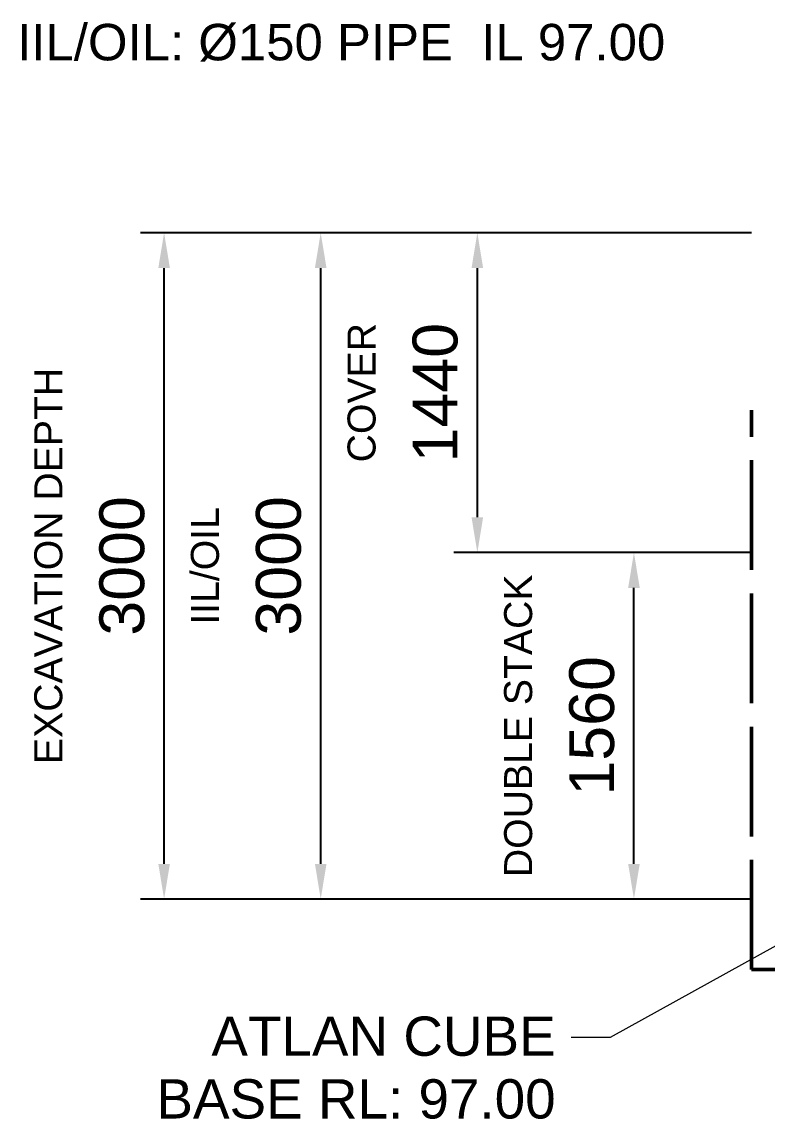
# Model space of a CAD drawing. Header units: millimetres. Extents: x -3624 to 35773, y -5396 to 4144.
# Drawn here: x -3604 to -247, y -990 to 3949 of the extents above; entities that cross this region are included whole.
import ezdxf
from ezdxf.enums import TextEntityAlignment as Align

# ---------------------------------------------------------------- set-up
doc = ezdxf.new("R2010")
doc.units = ezdxf.units.MM
doc.linetypes.add('DASH_494_106', pattern=[599.722222, 493.888889, -105.833333])
for name, color, linetype in [('ANNOTATIONS', 7, 'Continuous'), ('DIMENSIONS', 7, 'Continuous'), ('GEOFAB', 5, 'Continuous'), ('LEADERS', 7, 'Continuous')]:
    doc.layers.add(name, color=color, linetype=linetype)
doc.styles.add('ARIAL', font='arial.ttf')
doc.dimstyles.get("Standard").update_dxf_attribs({"dimtxt": 2.5, "dimasz": 2.5, "dimexe": 1.25, "dimexo": 0.625, "dimtad": 1, "dimcen": 2.5, "dimazin": 3, "dimtfac": 1, "dimtmove": 0, "dimatfit": 3})

msp = doc.modelspace()

# ---------------------------------------------------------------- linework, layer by layer
at = {"layer": 'GEOFAB', "color": 5, "linetype": 'DASH_494_106', "lineweight": 50}
for q in [(-317.5, 2201.1), (34817.5, -317.5)]:
    msp.add_line((-317.5, -317.5), q, dxfattribs=at)
at = {"layer": 'LEADERS', "lineweight": 18}
for p, q in [((-952.5, -620.9), (105.8, -35.3)), ((-1128.9, -620.9), (-952.5, -620.9))]:
    msp.add_line(p, q, dxfattribs=at)

# ---------------------------------------------------------------- texts
at = {"layer": 'ANNOTATIONS', "style": 'ARIAL'}
for s, height, p in [('IIL/OIL: Ø150 PIPE  IL 97.00', 164.183, (-705.6, 3776.1)), ('ATLAN CUBE', 176.81, (-1199.4, -705.6)), ('BASE RL: 97.00', 176.812, (-1199.4, -987.8))]:
    msp.add_text(s, height=height, dxfattribs=at).set_placement(p, align=Align.RIGHT)
at = {"layer": 'DIMENSIONS', "style": 'ARIAL'}
for s, height, p in [('COVER', 126.29, (-2010.8, 2280)), ('EXCAVATION DEPTH', 126.294, (-3421.9, 1500)), ('IIL/OIL', 126.29, (-2716.4, 1500)), ('DOUBLE STACK', 126.294, (-1305.3, 780))]:
    msp.add_text(s, height=height, rotation=90, dxfattribs=at).set_placement(p, align=Align.CENTER)

# ---------------------------------------------------------------- dimensions: what is measured, and where the dimension line sits
at = {"layer": 'DIMENSIONS'}
for base, p1, p2 in [((-2963.3, 0), (-317.5, 0), (-317.5, 3000)), ((-2257.8, 0), (-317.5, 0), (-317.5, 3000)), ((-1552.2, 1560), (-317.5, 1560), (-317.5, 3000)), ((-846.7, 0), (-317.5, 0), (-317.5, 1560))]:
    msp.add_linear_dim(base=base, p1=p1, p2=p2, angle=90, dimstyle='Standard', override={"dimtxt": 202.071111, "dimasz": 158.75, "dimexe": 105.833333, "dimexo": 0, "dimgap": 88.194444, "dimtad": 1, "dimtih": 0, "dimtoh": 0, "dimdec": 0, "dimtxsty": 'ARIAL', "dimclrd": 7, "dimclre": 7, "dimclrt": 7}, dxfattribs=at).render()

doc.saveas('drawing.dxf')
